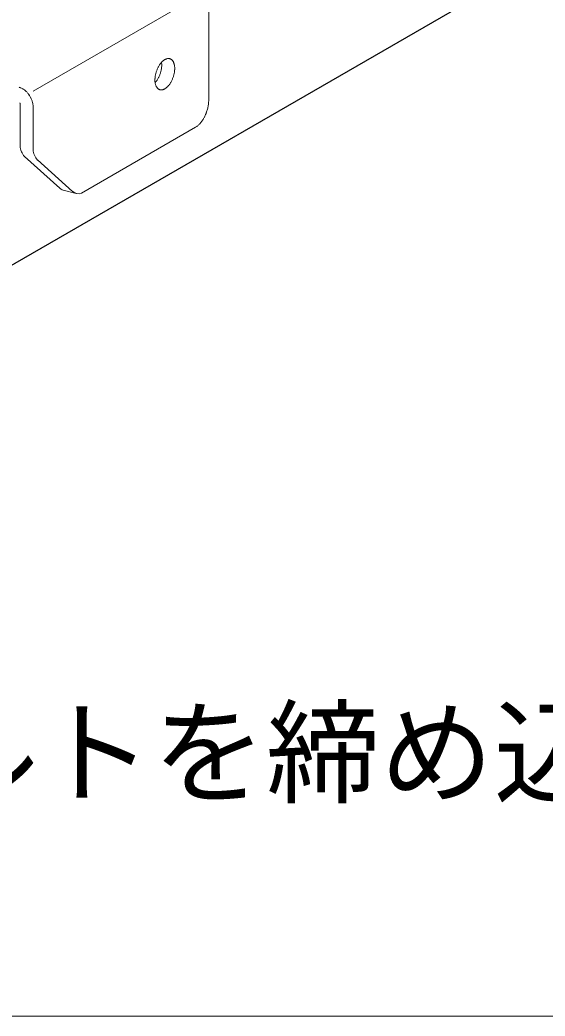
# Model space of a CAD drawing. Units: millimetres, scale not verified. Extents: x -1950 to 1950, y -1347 to 1325.
# Drawn here: x 681.8 to 762.7, y 518.5 to 671.9 of the extents above; entities that cross this region are included whole.
import ezdxf
from ezdxf.enums import TextEntityAlignment as Align

# ---------------------------------------------------------------- set-up
doc = ezdxf.new("R2010")
doc.units = ezdxf.units.MM
doc.header["$LTSCALE"] = 10
for name, color, linetype, lineweight in [('4-3_野縁', 2, 'Continuous', 25), ('4-6_文字', 7, 'Continuous', 18), ('4-A_クリップ', 7, 'Continuous', 18), ('F-3_野縁', 3, 'Continuous', 18)]:
    doc.layers.add(name, color=color, linetype=linetype, lineweight=lineweight)
doc.styles.add('ＭＳ ゴシック', font='')
doc.styles.get('ＭＳ ゴシック').set_extended_font_data('MS Gothic')

msp = doc.modelspace()

# ---------------------------------------------------------------- linework, layer by layer
at = {"layer": '4-3_野縁'}
msp.add_line((759.08, 679.46), (631.25, 605.65), dxfattribs=at)
at = {"layer": '4-A_クリップ'}
for p, q in [((683.86, 660.95), (710.14, 676.12)), ((710.88, 659.55), (710.88, 674.05)), ((681.86, 658.98), (681.86, 652.48)), ((683.86, 658.45), (683.86, 651.95)), ((691.29, 645.24), (708.85, 655.38)), ((682.54, 650.87), (687.94, 645.99)), ((684.54, 650.34), (689.94, 645.46)), ((688.46, 645.71), (690.46, 645.17))]:
    msp.add_line(p, q, dxfattribs=at)
for centre, radius, start, end in [((704.99, 664.31), 1.72, 120.0736, 125.3261), ((704.85, 664.54), 1.45, 114.2083, 120.0815), ((704.76, 664.74), 1.23, 107.6446, 114.2144), ((704.71, 664.92), 1.05, 100.3349, 107.6466), ((704.68, 665.05), 0.908, 92.2913, 100.3297), ((704.68, 665.15), 0.812, 83.6178, 92.2763), ((704.68, 665.2), 0.758, 74.5273, 83.5931), ((704.69, 665.22), 0.744, 65.3222, 74.4969), ((704.68, 665.19), 0.771, 56.3325, 65.293), ((704.64, 665.14), 0.839, 47.8397, 56.3108), ((707.15, 662.53), 4.55, 156.8795, 159.6222), ((707.04, 662.58), 4.43, 154.0902, 156.8823), ((706.87, 662.66), 4.25, 151.22, 154.0933), ((706.66, 662.78), 4, 148.2347, 151.2234), ((706.41, 662.93), 3.71, 145.0959, 148.2385), ((706.14, 663.12), 3.39, 141.7603, 145.1003), ((705.87, 663.33), 3.04, 138.1774, 141.7653), ((699.34, 665.05), 4.31, 347.8394, 350.6821), ((699.56, 665.01), 4.09, 350.6788, 353.6251), ((705.61, 663.57), 2.69, 134.2893, 138.1833), ((701.18, 665.03), 2.46, 7.2418, 8.113), ((700.84, 664.98), 2.81, 3.4628, 7.2482), ((699.84, 664.98), 3.81, 353.6215, 356.7085), ((700.49, 664.96), 3.16, 359.9688, 3.4684), ((700.15, 664.96), 3.5, 356.7043, 359.9736), ((705.37, 663.81), 2.35, 130.0284, 134.296), ((705.16, 664.06), 2.02, 125.318, 130.036), ((704.56, 665.05), 0.949, 40.0241, 47.8281), ((704.45, 664.96), 1.1, 32.958, 40.0216), ((704.28, 664.85), 1.3, 26.6301, 32.9617), ((704.07, 664.74), 1.54, 20.979, 26.637), ((703.81, 664.64), 1.81, 15.9216, 20.9871), ((703.51, 664.56), 2.12, 11.3701, 15.9296), ((703.18, 664.49), 2.46, 7.2418, 11.3774), ((702.84, 664.45), 2.81, 3.4628, 7.2482), ((702.49, 664.42), 3.16, 359.9688, 3.4684), ((702.15, 664.42), 3.5, 356.7043, 359.9736), ((706.1, 662.67), 3.5, 176.7043, 179.9736), ((706.42, 662.65), 3.81, 173.6215, 176.7084), ((706.69, 662.62), 4.09, 170.6788, 173.6251), ((706.91, 662.58), 4.31, 167.8394, 170.6821), ((707.08, 662.55), 4.48, 165.07, 167.8424), ((707.17, 662.52), 4.58, 162.3399, 165.0728), ((707.19, 662.52), 4.6, 159.6194, 162.3426), ((699.84, 664.69), 3.71, 325.096, 328.2385), ((699.6, 664.85), 4, 328.2347, 331.2234), ((699.38, 664.97), 4.25, 331.22, 334.0933), ((699.22, 665.05), 4.43, 334.0902, 336.8823), ((699.11, 665.09), 4.55, 336.8795, 339.6222), ((699.06, 665.11), 4.6, 339.6194, 342.3426), ((699.08, 665.1), 4.58, 342.3399, 345.0729), ((699.18, 665.08), 4.48, 345.07, 347.8424), ((701.22, 664.51), 4.43, 334.0902, 336.8823), ((701.1, 664.56), 4.55, 336.8795, 339.6222), ((701.06, 664.58), 4.6, 339.6194, 342.3426), ((701.08, 664.57), 4.58, 342.3399, 345.0729), ((701.18, 664.54), 4.48, 345.07, 347.8424), ((701.34, 664.51), 4.31, 347.8394, 350.6821), ((701.56, 664.47), 4.09, 350.6788, 353.6251), ((701.83, 664.44), 3.81, 353.6215, 356.7085), ((681.12, 659.43), 2.18, 69.7339, 74.9668), ((681.06, 659.27), 2.35, 64.7592, 69.7354), ((680.99, 659.1), 2.53, 60.0227, 64.7612), ((680.9, 658.95), 2.71, 55.5007, 60.025), ((705.76, 662.67), 3.16, 179.9688, 183.4684), ((705.41, 662.64), 2.81, 183.4628, 187.2482), ((705.07, 662.6), 2.46, 187.2418, 191.3774), ((700.64, 664.06), 2.69, 317.7967, 318.1833), ((700.38, 664.3), 3.04, 318.1774, 321.7653), ((704.74, 662.53), 2.12, 191.3701, 195.9296), ((704.44, 662.45), 1.81, 195.9216, 200.9871), ((704.18, 662.35), 1.54, 200.979, 206.637), ((700.11, 664.51), 3.39, 321.7602, 325.1003), ((703.97, 662.24), 1.3, 206.6301, 212.9617), ((703.81, 662.14), 1.1, 212.958, 220.0216), ((703.69, 662.04), 0.949, 220.0241, 227.8281), ((703.61, 661.96), 0.839, 227.8397, 236.3108), ((703.58, 661.9), 0.771, 236.3325, 245.2929), ((703.57, 661.88), 0.744, 245.3222, 254.4969), ((703.49, 662.35), 1.23, 287.6446, 294.2144), ((703.4, 662.55), 1.45, 294.2083, 300.0815), ((703.27, 662.78), 1.72, 300.0736, 305.3261), ((703.09, 663.03), 2.02, 305.318, 310.036), ((702.88, 663.28), 2.35, 310.0284, 314.296), ((702.64, 663.53), 2.69, 314.2893, 318.1833), ((702.38, 663.76), 3.04, 318.1774, 321.7653), ((702.11, 663.97), 3.39, 321.7602, 325.1003), ((701.84, 664.16), 3.71, 325.096, 328.2385), ((701.6, 664.31), 4, 328.2347, 331.2234), ((701.38, 664.43), 4.25, 331.22, 334.0933), ((680.8, 658.8), 2.89, 51.1672, 55.5032), ((680.69, 658.67), 3.06, 46.9953, 51.1698), ((680.59, 658.56), 3.21, 42.9577, 46.9978), ((680.49, 658.46), 3.34, 39.0278, 42.9602), ((680.41, 658.4), 3.45, 35.1792, 39.0302), ((680.34, 658.35), 3.52, 31.3862, 35.1816), ((680.31, 658.33), 3.57, 27.6236, 31.3885), ((680.3, 658.33), 3.58, 23.8664, 27.6259), ((680.33, 658.34), 3.55, 20.0898, 23.8687), ((703.57, 661.89), 0.758, 254.5273, 263.5931), ((703.57, 661.94), 0.812, 263.6178, 272.2763), ((703.57, 662.04), 0.908, 272.2913, 280.3297), ((703.55, 662.17), 1.05, 280.3349, 287.6466), ((681.58, 658.97), 0.285, 27.6236, 31.3885), ((681.58, 658.97), 0.286, 23.8664, 27.6259), ((681.58, 658.97), 0.284, 20.0898, 23.8687), ((681.58, 658.97), 0.279, 16.2686, 20.0921), ((681.59, 658.98), 0.271, 12.3773, 16.271), ((681.6, 658.98), 0.262, 8.3901, 12.3798), ((681.61, 658.98), 0.25, 4.2802, 8.3926), ((681.62, 658.98), 0.237, 0.0208, 4.2828), ((681.64, 658.98), 0.223, 0, 0.0233), ((680.38, 658.36), 3.48, 16.2686, 20.0921), ((680.47, 658.39), 3.39, 12.3773, 16.271), ((680.59, 658.41), 3.27, 8.3901, 12.3798), ((680.74, 658.43), 3.12, 4.2802, 8.3926), ((680.9, 658.44), 2.96, 0.0208, 4.2828), ((681.07, 658.44), 2.79, 359.9763, 0.0233), ((704.8, 659.74), 6.1, 342.3399, 345.0729), ((704.92, 659.71), 5.97, 345.07, 347.8424), ((705.14, 659.66), 5.75, 347.8394, 350.6821), ((705.43, 659.61), 5.45, 350.6788, 353.6251), ((705.8, 659.57), 5.08, 353.6215, 356.7085), ((706.22, 659.55), 4.66, 356.7043, 359.9736), ((706.67, 659.55), 4.21, 359.9688, 0.0338), ((705.81, 659.19), 4.95, 325.096, 328.2385), ((705.48, 659.4), 5.33, 328.2347, 331.2234), ((705.2, 659.55), 5.66, 331.22, 334.0933), ((704.97, 659.66), 5.91, 334.0902, 336.8823), ((704.83, 659.73), 6.07, 336.8795, 339.6222), ((704.77, 659.75), 6.13, 339.6194, 342.3426), ((707.71, 657.36), 2.29, 300.0736, 305.3261), ((707.48, 657.68), 2.69, 305.318, 310.036), ((707.2, 658.02), 3.13, 310.0284, 314.296), ((706.87, 658.35), 3.59, 314.2893, 318.1833), ((706.53, 658.66), 4.06, 318.1774, 321.7653), ((706.16, 658.95), 4.52, 321.7602, 325.1003), ((684.35, 652.58), 2.49, 182.2304, 223.292), ((686.35, 652.04), 2.49, 182.2304, 223.292), ((688.79, 646.93), 1.26, 227.9808, 255), ((690.79, 646.4), 1.26, 227.9808, 293.5212)]:
    msp.add_arc(centre, radius, start, end, dxfattribs=at)
at = {"layer": 'F-3_野縁'}
msp.add_line((1910, 518.5), (20, 518.5), dxfattribs=at)

# ---------------------------------------------------------------- texts
at = {"layer": '4-6_文字', "style": 'ＭＳ ゴシック'}
msp.add_text('・野縁固定用ボルトを締め込み野縁を取付ける', height=12.83, dxfattribs=at).set_placement((544.73, 548.8), align=Align.BOTTOM_LEFT)

doc.saveas('drawing.dxf')
